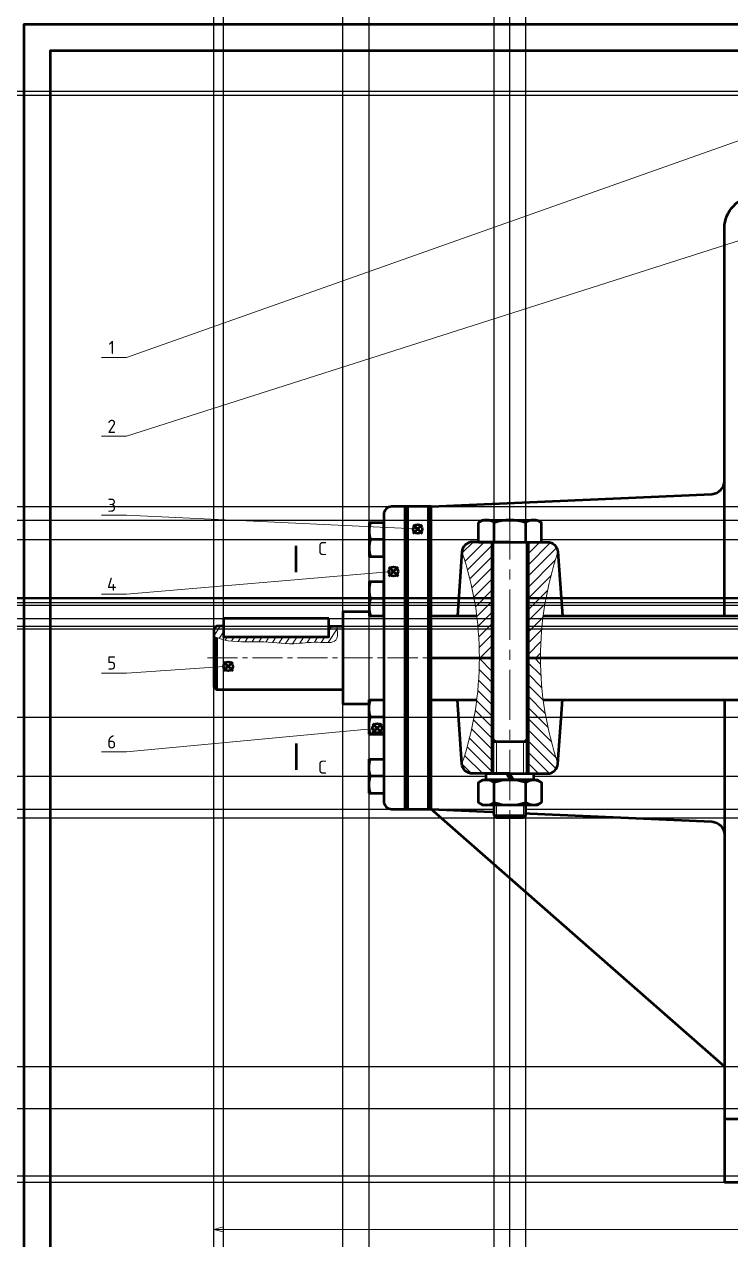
# Model space of a CAD drawing. Header units: millimetres. Extents: x 3015 to 4204, y 10565 to 11406.
# Drawn here: x 3015.3 to 3284, y 10943.6 to 11405.7 of the extents above; entities that cross this region are included whole.
import ezdxf
from ezdxf.enums import TextEntityAlignment as Align

# ---------------------------------------------------------------- set-up
doc = ezdxf.new("R2010")
doc.units = ezdxf.units.MM
doc.header["$LTSCALE"] = 0.6
doc.set_wipeout_variables(frame=1)
doc.header["$PDSIZE"] = 2
for name, pattern in [('Amconstr', [9999, 9999, 0]), ('CENTER', [50.8, 31.75, -6.35, 6.35, -6.35]), ('CENTER2', [28.575, 19.05, -3.175, 3.175, -3.175])]:
    doc.linetypes.add(name, pattern=pattern)
for name, color, linetype, lineweight in [('AM_0', 7, 'Continuous', 50), ('AM_5', 3, 'Continuous', 18), ('center', 1, 'CENTER', 15), ('dam', 7, 'Continuous', 50), ('dim', 3, 'Continuous', 15), ('hatch', 3, 'Continuous', 15), ('manh', 1, 'Continuous', 15), ('text', 7, 'Continuous', 25)]:
    doc.layers.add(name, color=color, linetype=linetype, lineweight=lineweight)
doc.layers.add('AM_12', color=7, linetype='Continuous', lineweight=50, plot=False)
doc.layers.add('AM_CL', color=1, linetype='Amconstr', lineweight=25, plot=False)
doc.styles.add('TCVN', font='')
doc.styles.get('TCVN').set_extended_font_data('TCVN 7284')
doc.dimstyles.new('AM_ISO$0', dxfattribs={"dimtxt": 3.5, "dimasz": 3.5, "dimexe": 1, "dimexo": 1, "dimgap": 1, "dimtad": 1, "dimdsep": 46, "dimtxsty": 'TCVN', "dimblk": 'OPEN30', "dimcen": 1, "dimclrd": 3, "dimclre": 3, "dimclrt": 2, "dimazin": 2, "dimtp": 0.1, "dimtm": 0.1, "dimtfac": 0.71, "dimtmove": 0, "dimatfit": 3, "dimldrblk": 'OPEN30', "dimfxl": 1, "dimtfill": 1, "dimlwd": 18, "dimlwe": 18, "dimarcsym": 1})

# ---------------------------------------------------------------- blocks, each defined once
blk = doc.blocks.new('blbl3')
at = {"layer": 'dam'}
for p, q in [((-6, 0), (-6, -88)), ((6, 0), (6, -88))]:
    blk.add_line(p, q, dxfattribs=at)
blk.add_wipeout([(6, 0), (6, -88), (-6, -88), (-6, 0)]).dxf.layer = 'dam'
for p, q in [((-6.9, 0), (-6.9, -88)), ((6.9, 0), (6.9, -88)), ((6, -76), (-6, -76))]:
    blk.add_line(p, q, dxfattribs=at)
at = {"layer": 'manh'}
for p, q in [((-5.1, -76), (-6, -75.1)), ((-5.1, -88), (-5.1, -76)), ((5.1, -76), (6, -75.1)), ((5.1, -88), (5.1, -76))]:
    blk.add_line(p, q, dxfattribs=at)
blk = doc.blocks.new('blco_dung2')
for points in [[(-12, 0), (-12, 7.37), (-10.31, 8.4), (10.31, 8.4), (12, 7.42), (12, 0)], [(5.1, -104.8), (6, -103.9), (6, -100), (10.31, -100), (12, -99.02), (12, -91.38), (10.31, -90.4), (9, -90.4), (9, -88), (-9, -88), (-9, -90.4), (-10.31, -90.4), (-12, -91.38), (-12, -99.02), (-10.31, -100), (-6, -100), (-6, -103.9), (-5.1, -104.8)]]:
    blk.add_wipeout(points).dxf.layer = 'dam'
at = {"layer": 'center'}
blk.add_line((0, 12.4), (0, -108.8), dxfattribs=at)
at = {"layer": 'dam'}
for p, q in [((-10.31, 8.4), (-12, 7.42)), ((-12, 0), (-12, 7.42)), ((-10.31, 8.4), (10.31, 8.4)), ((-10.31, 8.4), (10.31, 8.4)), ((-6, 0), (-6, 7.37)), ((6, 0), (6, 7.37)), ((10.31, 8.4), (12, 7.42)), ((12, 0), (12, 7.42)), ((12, 0.98), (12, 7.42)), ((-12, 0), (12, 0)), ((-1.34, -88), (0.17, -90.4)), ((-0.14, -88), (1.37, -90.4)), ((-6, -103.9), (-6, -100)), ((6, -103.9), (6, -100)), ((-5.1, -104.8), (-6, -103.9)), ((-6, -103.9), (6, -103.9)), ((5.1, -104.8), (-5.1, -104.8)), ((6, -103.9), (5.1, -104.8))]:
    blk.add_line(p, q, dxfattribs=at)
for points in [[(-12, -98.97, 0.343146), (-6, -98.97), (-6, -91.43, 0.343146), (-12, -91.43)], [(12, -98.97, -0.343146), (6, -98.97), (6, -91.43, -0.343146), (12, -91.43)]]:
    blk.add_lwpolyline(points, format="xyb", dxfattribs=at)
for points in [[(12, -99.02), (10.31, -100), (-10.31, -100), (-12, -99.02), (-12, -91.38), (-10.31, -90.4), (10.31, -90.4), (12, -91.38)], [(-9, -88), (9, -88), (9, -90.4), (-9, -90.4)]]:
    blk.add_lwpolyline(points, close=True, dxfattribs=at)
for centre, radius, start, end in [((-9, 3.51), 4.89, 52.1211, 127.8789), ((0, -9.6), 18, 70.5288, 109.4712), ((9, 3.51), 4.89, 52.1211, 127.8789), ((0, -108.4), 18, 70.5288, 109.4712), ((0, -82), 18, 250.5288, 289.4712)]:
    blk.add_arc(centre, radius, start, end, dxfattribs=at)
at = {"layer": 'manh'}
for p, q in [((-5.1, -104.8), (-5.1, -100)), ((5.1, -104.8), (5.1, -100))]:
    blk.add_line(p, q, dxfattribs=at)
blk = doc.blocks.new('c8')
at = {"layer": 'center', "ltscale": 0.6}
blk.add_line((-8.6, 0), (15, 0), dxfattribs=at)
at = {"layer": 'dam'}
for p, q in [((-5.6, 6.5), (0, 6.5)), ((-5.6, 6.5), (-5.6, -6.5)), ((0, -6.5), (0, 6.5)), ((0, 0), (-5.08, 0)), ((-5.6, -6.5), (0, -6.5))]:
    blk.add_line(p, q, dxfattribs=at)
for centre in [(4.74, 3.25), (4.74, -3.25)]:
    blk.add_arc(centre, 10.34, 161.6835, 198.3165, dxfattribs=at)
blk = doc.blocks.new('mc')
at = {"layer": 'dam'}
blk.add_line((0, 5), (0, -5), dxfattribs=at)
at = {"layer": 'manh'}
blk.add_lwpolyline([(0, 0, 0, 1.7, 0), (-5, 0, 0, 0, 0), (-15, 0, 0, 0, 0)], format="xyseb", dxfattribs=at)
blk = doc.blocks.new('*U30', base_point=(3654.27, 10327.84))
at = {"layer": 'dam', "rotation": 180}
blk.add_blockref('mc', (3654.27, 10327.84), dxfattribs=at)
at = {"layer": 'text', "style": 'TCVN'}
blk.add_text('C', height=5, dxfattribs=at).set_placement((3664.27, 10327.84), align=Align.BOTTOM_CENTER)
blk = doc.blocks.new('*U37')
at = {"layer": 'center', "color": 0, "linetype": 'CENTER2', "transparency": 16777216}
blk.add_line((-16.17, 0), (68.93, 0), dxfattribs=at)
blk = doc.blocks.new('_Open30')
at = {"color": 0, "linetype": 'ByBlock', "lineweight": -2}
for p, q in [((-1, 0.27), (0, 0)), ((0, 0), (-1, -0.27)), ((0, 0), (-1, 0))]:
    blk.add_line(p, q, dxfattribs=at)
blk = doc.blocks.new('*D55')
at = {"layer": 'Defpoints', "color": 0, "transparency": 16777216}
for p in [(3087.4, 11153.8), (3666.41, 11152.79), (3666.41, 10947.47)]:
    blk.add_point(p, dxfattribs=at)
at = {"layer": 'dim', "color": 3, "lineweight": 18, "transparency": 16777216}
for p, q in [((3087.4, 11152.8), (3087.4, 10946.47)), ((3666.41, 11151.79), (3666.41, 10946.47)), ((3090.9, 10947.47), (3662.91, 10947.47))]:
    blk.add_line(p, q, dxfattribs=at)
at = {"layer": 'dim', "color": 3, "lineweight": 18, "transparency": 16777216, "xscale": 3.5, "yscale": 3.5, "zscale": 3.5, "rotation": 180}
blk.add_blockref('_Open30', (3087.4, 10947.47), dxfattribs=at)
at = {"layer": 'dim', "color": 3, "lineweight": 18, "transparency": 16777216, "xscale": 3.5, "yscale": 3.5, "zscale": 3.5}
blk.add_blockref('_Open30', (3666.41, 10947.47), dxfattribs=at)
at = {"layer": 'dim', "color": 2, "transparency": 16777216, "insert": (3422.22, 10950.22), "char_height": 3.5, "attachment_point": 5, "style": 'TCVN', "bg_fill": 3, "box_fill_scale": 1.1, "bg_fill_color": 256, "bg_fill_true_color": 13158600, "bg_fill_transparency": 0}
blk.add_mtext('579', dxfattribs=at)
blk = doc.blocks.new('_DotSmall')
at = {"color": 0, "linetype": 'ByBlock', "const_width": 0.5}
blk.add_lwpolyline([(-0.0625, 0, 1), (0.0625, 0, 1)], format="xyb", close=True, dxfattribs=at)
blk = doc.blocks.new('*S65')
at = {"layer": 'AM_12', "color": 4}
for p, q in [((3163.15, 11212.01), (3166.65, 11215.51)), ((3163.15, 11215.51), (3166.65, 11212.01))]:
    blk.add_line(p, q, dxfattribs=at)
blk.add_circle((3164.9, 11213.76), 1.75, dxfattribs=at)
blk = doc.blocks.new('*S66')
at = {"layer": 'AM_12', "color": 4}
for p, q in [((3153.92, 11195.89), (3157.42, 11199.39)), ((3153.92, 11199.39), (3157.42, 11195.89))]:
    blk.add_line(p, q, dxfattribs=at)
blk.add_circle((3155.67, 11197.64), 1.75, dxfattribs=at)
blk = doc.blocks.new('*S67')
at = {"layer": 'AM_12', "color": 4}
for p, q in [((3091.08, 11159.81), (3094.58, 11163.31)), ((3091.08, 11163.31), (3094.58, 11159.81))]:
    blk.add_line(p, q, dxfattribs=at)
blk.add_circle((3092.83, 11161.56), 1.75, dxfattribs=at)
blk = doc.blocks.new('*S68')
at = {"layer": 'AM_12', "color": 4}
for p, q in [((3147.72, 11136.28), (3151.22, 11139.78)), ((3147.72, 11139.78), (3151.22, 11136.28))]:
    blk.add_line(p, q, dxfattribs=at)
blk.add_circle((3149.47, 11138.03), 1.75, dxfattribs=at)
blk = doc.blocks.new('*S96')
at = {"layer": 'AM_5'}
h = blk.add_hatch(color=3, dxfattribs=at)
edge = h.paths.add_edge_path(flags=0)
edge.add_arc((3149.47, 11138.03), 0.625, 0, 360)
at = {"layer": 'AM_5', "color": 3}
blk.add_line((3054.16, 11129.02), (3145.99, 11137.7), dxfattribs=at)
at = {"layer": 'AM_5', "color": 3, "linetype": 'Continuous'}
blk.add_line((3148.85, 11137.97), (3145.99, 11137.7), dxfattribs=at)
at = {"layer": 'AM_5'}
blk.add_line((3054.16, 11129.02), (3044.66, 11129.02), dxfattribs=at)
at = {"layer": 'AM_5', "color": 7, "insert": (3048.53, 11130.33), "char_height": 5, "attachment_point": 8, "style": 'TCVN'}
blk.add_mtext('6', dxfattribs=at)
blk = doc.blocks.new('*S97')
at = {"layer": 'AM_5'}
h = blk.add_hatch(color=3, dxfattribs=at)
edge = h.paths.add_edge_path(flags=0)
edge.add_arc((3092.83, 11161.56), 0.625, 0, 360)
at = {"layer": 'AM_5', "color": 3}
blk.add_line((3054.16, 11159.02), (3089.33, 11161.33), dxfattribs=at)
at = {"layer": 'AM_5', "color": 3, "linetype": 'Continuous'}
blk.add_line((3092.2, 11161.52), (3089.33, 11161.33), dxfattribs=at)
at = {"layer": 'AM_5'}
blk.add_line((3054.16, 11159.02), (3044.66, 11159.02), dxfattribs=at)
at = {"layer": 'AM_5', "color": 7, "insert": (3048.53, 11160.33), "char_height": 5, "attachment_point": 8, "style": 'TCVN'}
blk.add_mtext('5', dxfattribs=at)
blk = doc.blocks.new('*S98')
at = {"layer": 'AM_5'}
h = blk.add_hatch(color=3, dxfattribs=at)
edge = h.paths.add_edge_path(flags=0)
edge.add_arc((3155.67, 11197.64), 0.625, 0, 360)
at = {"layer": 'AM_5', "color": 3, "linetype": 'Continuous'}
blk.add_line((3155.05, 11197.59), (3152.19, 11197.35), dxfattribs=at)
at = {"layer": 'AM_5', "color": 3}
blk.add_line((3054.16, 11189.02), (3152.19, 11197.35), dxfattribs=at)
at = {"layer": 'AM_5'}
blk.add_line((3054.16, 11189.02), (3044.66, 11189.02), dxfattribs=at)
at = {"layer": 'AM_5', "color": 7, "insert": (3048.53, 11190.33), "char_height": 5, "attachment_point": 8, "style": 'TCVN'}
blk.add_mtext('4', dxfattribs=at)
blk = doc.blocks.new('*S99')
at = {"layer": 'AM_5'}
h = blk.add_hatch(color=3, dxfattribs=at)
edge = h.paths.add_edge_path(flags=0)
edge.add_arc((3164.9, 11213.76), 0.625, 0, 360)
blk.add_line((3054.16, 11219.02), (3044.66, 11219.02), dxfattribs=at)
at = {"layer": 'AM_5', "color": 3}
blk.add_line((3054.16, 11219.02), (3161.4, 11213.92), dxfattribs=at)
at = {"layer": 'AM_5', "color": 3, "linetype": 'Continuous'}
blk.add_line((3164.27, 11213.79), (3161.4, 11213.92), dxfattribs=at)
at = {"layer": 'AM_5', "color": 7, "insert": (3048.53, 11220.33), "char_height": 5, "attachment_point": 8, "style": 'TCVN'}
blk.add_mtext('3', dxfattribs=at)
blk = doc.blocks.new('*S100')
at = {"layer": 'AM_5'}
h = blk.add_hatch(color=3, dxfattribs=at)
edge = h.paths.add_edge_path(flags=0)
edge.add_arc((3386.29, 11355.19), 0.625, 0, 360)
at = {"layer": 'AM_5', "color": 3, "linetype": 'Continuous'}
blk.add_line((3385.69, 11355), (3382.96, 11354.12), dxfattribs=at)
at = {"layer": 'AM_5', "color": 3}
blk.add_line((3054.16, 11249.02), (3382.96, 11354.12), dxfattribs=at)
at = {"layer": 'AM_5'}
blk.add_line((3054.16, 11249.02), (3044.66, 11249.02), dxfattribs=at)
at = {"layer": 'AM_5', "color": 7, "insert": (3048.53, 11250.33), "char_height": 5, "attachment_point": 8, "style": 'TCVN'}
blk.add_mtext('2', dxfattribs=at)
blk = doc.blocks.new('*S101')
at = {"layer": 'AM_5'}
h = blk.add_hatch(color=3, dxfattribs=at)
edge = h.paths.add_edge_path(flags=0)
edge.add_arc((3294.78, 11364.14), 0.625, 0, 360)
at = {"layer": 'AM_5', "color": 3, "linetype": 'Continuous'}
blk.add_line((3294.2, 11363.93), (3291.49, 11362.97), dxfattribs=at)
at = {"layer": 'AM_5', "color": 3}
blk.add_line((3054.16, 11279.02), (3291.49, 11362.97), dxfattribs=at)
at = {"layer": 'AM_5'}
blk.add_line((3054.16, 11279.02), (3044.66, 11279.02), dxfattribs=at)
at = {"layer": 'AM_5', "color": 7, "insert": (3048.53, 11280.33), "char_height": 5, "attachment_point": 8, "style": 'TCVN'}
blk.add_mtext('1', dxfattribs=at)

msp = doc.modelspace()

# ---------------------------------------------------------------- hatches: boundary and pattern name
at = {"layer": 'hatch'}
h = msp.add_hatch(dxfattribs=at)
h.set_pattern_fill('_USER', color=256, scale=3, angle=45, pattern_type=0)
h.set_pattern_definition([(45, (0, 0), (-2.12132034, 2.12132034), [])])
h.paths.add_polyline_path([(3218.265, 11205.081, 0.393479), (3214.275, 11208.796), (3206.899, 11208.796), (3206.899, 11164.796), (3211.624, 11164.796, -0.0818629)])
h.paths.add_polyline_path([(3188.374, 11164.796), (3193.099, 11164.796), (3193.099, 11208.796), (3185.724, 11208.796, 0.393479), (3181.734, 11205.081, -0.0818629)])
at = {"layer": 'hatch', "ltscale": 0.5, "true_color": 0xed1f24}
h = msp.add_hatch(dxfattribs=at)
h.set_pattern_fill('ANSI31', color=240, scale=0.7, angle=12)
edge = h.paths.add_edge_path()
edge.add_line((3131.074, 11172.796), (3091.074, 11172.796))
edge.add_line((3091.074, 11172.796), (3091.074, 11171.676))
edge.add_spline(control_points=[(3091.074, 11171.676), (3091.113, 11171.666), (3095.498, 11170.532), (3104.515, 11171.544), (3116.735, 11169.534), (3124.448, 11171.004), (3129.793, 11170.515), (3131.074, 11170.588)], knot_values=[3.8737575, 3.8737575, 3.8737575, 3.8737575, 3.9949162, 17.5841383, 30.5142375, 39.7703638, 43.3803066, 43.3803066, 43.3803066, 43.3803066], degree=3, periodic=0)
edge.add_line((3131.074, 11170.588), (3131.074, 11172.796))
edge = h.paths.add_edge_path()
edge.add_spline(control_points=[(3131.074, 11170.588), (3132.26, 11170.655), (3134.825, 11171.29), (3134.406, 11174.709), (3134.149, 11176.796)], knot_values=[43.3803066, 43.3803066, 43.3803066, 43.3803066, 46.720973, 51.9553505, 51.9553505, 51.9553505, 51.9553505], degree=3, periodic=0)
edge.add_line((3134.149, 11176.796), (3131.074, 11176.796))
edge.add_line((3131.074, 11176.796), (3131.074, 11172.796))
edge.add_line((3131.074, 11172.796), (3131.074, 11170.588))
edge = h.paths.add_edge_path()
edge.add_line((3091.074, 11176.796), (3088.399, 11176.796))
edge.add_line((3088.399, 11176.796), (3088.399, 11172.537))
edge.add_spline(control_points=[(3088.399, 11172.537), (3089.286, 11172.215), (3090.175, 11171.912), (3091.074, 11171.676)], knot_values=[1.0593619, 1.0593619, 1.0593619, 1.0593619, 3.8737575, 3.8737575, 3.8737575, 3.8737575], degree=3, periodic=0)
edge.add_line((3091.074, 11171.676), (3091.074, 11176.796))
edge = h.paths.add_edge_path()
edge.add_line((3088.399, 11176.796), (3087.399, 11175.796))
edge.add_line((3087.399, 11175.796), (3087.399, 11172.905))
edge.add_spline(control_points=[(3087.399, 11172.905), (3087.732, 11172.781), (3088.066, 11172.658), (3088.399, 11172.537)], knot_values=[0, 0, 0, 0, 1.0593619, 1.0593619, 1.0593619, 1.0593619], degree=3, periodic=0)
edge.add_line((3088.399, 11172.537), (3088.399, 11176.796))
at = {"layer": 'hatch'}
h = msp.add_hatch(dxfattribs=at)
h.set_pattern_fill('_USER', color=256, scale=3, angle=135, pattern_type=0)
h.set_pattern_definition([(135, (0, 0), (-2.12132034, -2.12132034), [])])
h.paths.add_polyline_path([(3206.899, 11120.796), (3214.275, 11120.796, 0.393479), (3218.265, 11124.511, -0.0818629), (3211.624, 11164.796), (3206.899, 11164.796)])
h.paths.add_polyline_path([(3193.099, 11164.796), (3188.374, 11164.796, -0.0818629), (3181.734, 11124.511, 0.393479), (3185.724, 11120.796), (3193.099, 11120.796)])

# ---------------------------------------------------------------- linework, layer by layer
at = {"layer": 'AM_CL'}
for p, direction in [((3087.399, 11175.796), (0, 1)), ((3091.074, 11179.796), (0, 1)), ((3136.399, 10787.206), (0, 1)), ((3146.399, 11203.297), (0, 1)), ((3193.999, 10827.206), (0, 1)), ((3199.999, 10827.206), (0, 1)), ((3205.999, 10827.206), (0, 1)), ((3458.002, 11380.201), (1, 0)), ((3607.408, 11378.701), (1, 0)), ((3791.866, 11222.296), (1, 0)), ((3400.502, 11217.196), (1, 0)), ((3146.399, 11209.796), (1, 0)), ((3297.577, 11187.796), (1, 0)), ((3146.399, 11187.296), (1, 0)), ((3458.002, 11185.796), (1, 0)), ((3651.408, 11184.796), (1, 0)), ((3931.891, 11179.796), (1, 0)), ((3931.891, 11176.796), (1, 0)), ((3931.891, 11175.796), (1, 0)), ((3783.266, 11142.296), (1, 0)), ((3783.429, 11119.796), (1, 0)), ((3931.891, 11107.296), (1, 0)), ((3199.999, 11103.996), (1, 0)), ((3281.577, 11009.39), (1, 0)), ((3327.492, 10993.39), (1, 0)), ((3931.891, 10967.89), (1, 0)), ((3633.408, 10965.39), (1, 0))]:
    msp.add_xline(p, direction, dxfattribs=at)
at = {"layer": 'dam'}
for p, q in [((3131.074, 11176.796), (3136.399, 11176.796)), ((3088.399, 11172.537), (3088.399, 11152.796)), ((3281.577, 11148.796), (3281.577, 10965.39)), ((3281.577, 11009.39), (3169.999, 11107.296)), ((3309.492, 10989.39), (3281.577, 10989.39)), ((3281.577, 10965.39), (3633.408, 10965.39))]:
    msp.add_line(p, q, dxfattribs=at)
for points in [[(3281.577, 11180.796), (3281.577, 11328.201, -0.4142136), (3293.577, 11340.201), (3380.002, 11340.201)], [(3169.999, 11222.296), (3276.801, 11227.082, 0.4011573), (3281.577, 11232.077), (3281.577, 11232.296)], [(3159.999, 11222.296), (3154.999, 11222.296, 0.4142136), (3151.999, 11219.296), (3151.999, 11110.296, 0.4142136), (3154.999, 11107.296), (3159.999, 11107.296)], [(3199.999, 11208.796), (3185.724, 11208.796, 0.393479), (3181.734, 11205.081), (3179.999, 11180.796)], [(3199.999, 11208.796), (3214.275, 11208.796, -0.393479), (3218.265, 11205.081), (3219.999, 11180.796)], [(3212.648, 11180.796), (3393.502, 11180.796, 0.4142136), (3397.502, 11184.796), (3397.502, 11184.796)], [(3212.648, 11148.796), (3393.502, 11148.796, -0.4142136), (3397.502, 11144.796), (3397.502, 11144.796)], [(3169.999, 11107.296), (3276.801, 11102.51, -0.4011573), (3281.577, 11097.515), (3281.577, 11097.296)]]:
    msp.add_lwpolyline(points, format="xyb", dxfattribs=at)
for points in [[(3160.999, 11222.296), (3159.999, 11222.296), (3159.999, 11107.296), (3160.999, 11107.296)], [(3168.999, 11222.296), (3160.999, 11222.296), (3160.999, 11107.296), (3168.999, 11107.296)], [(3169.999, 11222.296), (3168.999, 11222.296), (3168.999, 11107.296), (3169.999, 11107.296)], [(3131.074, 11179.796), (3091.074, 11179.796), (3091.074, 11172.796), (3131.074, 11172.796)]]:
    msp.add_lwpolyline(points, close=True, dxfattribs=at)
for points in [[(3146.399, 11182.296), (3136.399, 11182.296), (3136.399, 11147.296), (3146.399, 11147.296)], [(3169.999, 11180.796), (3187.35, 11180.796)], [(3091.074, 11176.796), (3088.399, 11176.796), (3087.399, 11175.796), (3087.399, 11153.796), (3088.399, 11152.796), (3136.399, 11152.796)], [(3169.999, 11148.796), (3187.35, 11148.796)]]:
    msp.add_lwpolyline(points, dxfattribs=at)
at = {"layer": 'manh', "ltscale": 0.5}
msp.add_spline([(3087.399, 11172.905), (3091.191, 11171.646), (3104.76, 11170.913), (3117.669, 11170.18), (3126.911, 11170.693), (3133.806, 11171.573), (3134.149, 11176.796)], degree=3, dxfattribs=at)

# ---------------------------------------------------------------- block references
at = {"layer": 'AM_12'}
for name in ['*S65', '*S66', '*S67']:
    msp.add_blockref(name, (0, 0), dxfattribs=at)
at = {"layer": 'AM_5'}
for name in ['*S101', '*S100', '*S99', '*S98', '*S97']:
    msp.add_blockref(name, (0, 0), dxfattribs=at)
at = {"layer": 'center', "linetype": 'CENTER2'}
msp.add_blockref('*U37', (3101.068, 11164.796), dxfattribs=at)
at = {"layer": 'dam'}
for name, p in [('c8', (3151.999, 11209.796)), ('*U30', (3118.696, 11202.347)), ('c8', (3151.999, 11187.296))]:
    msp.add_blockref(name, p, dxfattribs=at)
at = {"layer": 'dam', "xscale": -1, "rotation": 180}
for name, p in [('c8', (3151.999, 11142.296)), ('*U30', (3118.696, 11127.244)), ('c8', (3151.999, 11119.796))]:
    msp.add_blockref(name, p, dxfattribs=at)

# ---------------------------------------------------------------- next in the draw order: block references
at = {"layer": 'manh'}
msp.add_blockref('blbl3', (3199.999, 11208.796), dxfattribs=at)

# ---------------------------------------------------------------- next in the draw order: block references
at = {"layer": 'dam'}
msp.add_blockref('blco_dung2', (3199.999, 11208.796), dxfattribs=at)

# ---------------------------------------------------------------- next in the draw order: linework, layer by layer
at = {"layer": 'AM_0'}
msp.add_lwpolyline([(3015.272, 10564.681), (3015.272, 11405.681), (4204.272, 11405.681), (4204.272, 10564.681)], close=True, dxfattribs=at)
at = {"layer": 'dam'}
msp.add_line((3169.999, 11164.796), (3193.999, 11164.796), dxfattribs=at)
at = {"layer": 'dam', "ltscale": 0.5}
msp.add_line((3205.999, 11164.796), (3400.502, 11164.796), dxfattribs=at)
at = {"layer": 'dam'}
msp.add_lwpolyline([(3025.272, 10574.681), (3025.272, 11395.681), (4194.272, 11395.681), (4194.272, 10574.681)], close=True, dxfattribs=at)
for points in [[(3199.999, 11208.796), (3185.724, 11208.796, 0.393479), (3181.734, 11205.081), (3179.999, 11180.796)], [(3199.999, 11208.796), (3214.275, 11208.796, -0.393479), (3218.265, 11205.081), (3219.999, 11180.796)], [(3199.999, 11120.796), (3185.724, 11120.796, -0.393479), (3181.734, 11124.511), (3179.999, 11148.796)], [(3199.999, 11120.796), (3214.275, 11120.796, 0.393479), (3218.265, 11124.511), (3219.999, 11148.796)]]:
    msp.add_lwpolyline(points, format="xyb", dxfattribs=at)
at = {"layer": 'hatch', "ltscale": 0.5}
for centre, start, end in [((3062.853, 11164.796), 341.28014, 18.71986), ((3337.146, 11164.796), 161.28014, 198.71986)]:
    msp.add_arc(centre, 125.521, start, end, dxfattribs=at)

# ---------------------------------------------------------------- next in the draw order: dimensions: what is measured, and where the dimension line sits
at = {"layer": 'dim'}
dim = msp.add_linear_dim(base=(3666.408, 10947.473), p1=(3087.399, 11153.796), p2=(3666.408, 11152.789), dimstyle='AM_ISO$0', override={"dimdec": 0, "dimldrblk": 'DotSmall'}, dxfattribs=at)
dim.commit()
dim.dimension.update_dxf_attribs({"geometry": '*D55', "text_midpoint": (3422.221, 10947.473), "dimtype": 160})

# ---------------------------------------------------------------- next in the draw order: block references
at = {"layer": 'AM_12'}
msp.add_blockref('*S68', (0, 0), dxfattribs=at)
at = {"layer": 'AM_5'}
msp.add_blockref('*S96', (0, 0), dxfattribs=at)

doc.saveas('drawing.dxf')
